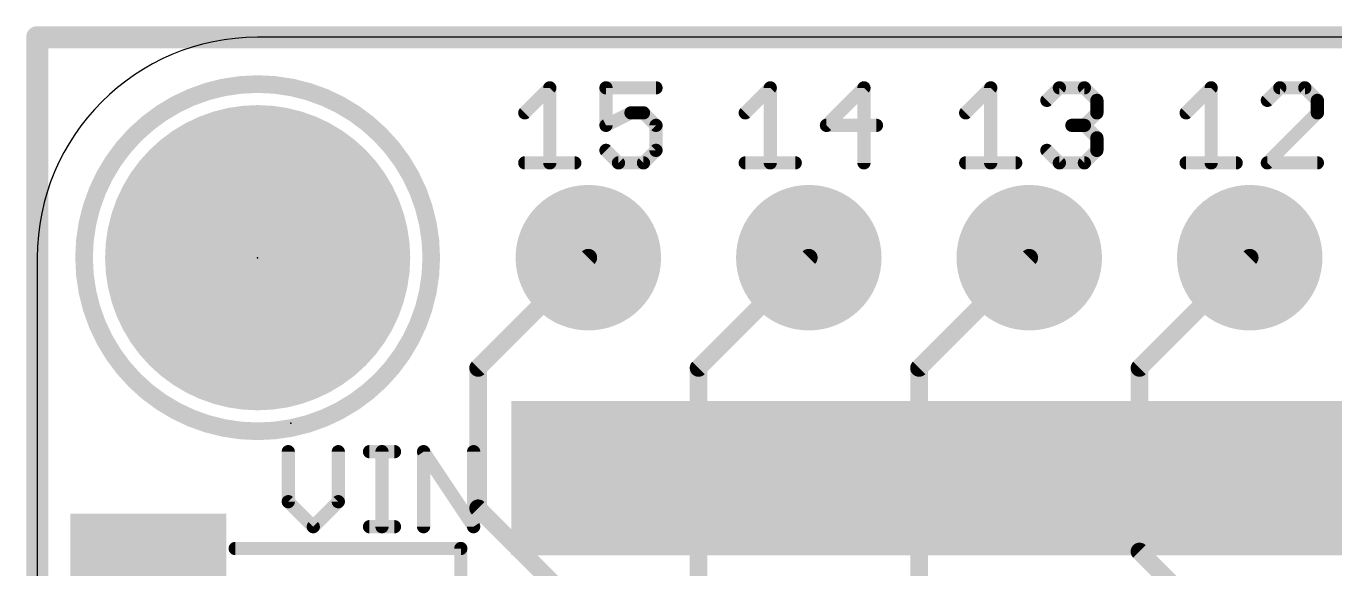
# Model space of a CAD drawing. Extents: x -0.1 to 38.2, y -0.1 to 17.9.
# Drawn here: x -0.13 to 14.95, y 11.66 to 17.91 of the extents above; entities that cross this region are included whole.
import ezdxf

# ---------------------------------------------------------------- set-up
doc = ezdxf.new("R2010")
doc.units = 0
for name, color, linetype in [('1', 12, 'CONTINUOUS'), ('16', 5, 'CONTINUOUS'), ('17', 110, 'CONTINUOUS'), ('20', 53, 'CONTINUOUS'), ('21', 40, 'CONTINUOUS'), ('23', 40, 'CONTINUOUS'), ('24', 6, 'CONTINUOUS')]:
    doc.layers.add(name, color=color, linetype=linetype)

# ---------------------------------------------------------------- blocks, each defined once
blk = doc.blocks.new('RECT')
blk.add_solid([(-0.5, -0.5), (0.5, -0.5), (-0.5, 0.5), (0.5, 0.5)])
blk = doc.blocks.new('ROUNDP')
at = {"const_width": 0.5}
blk.add_lwpolyline([(0, -0.25, 1), (0, 0.25, 1), (0, -0.25)], format="xyb", dxfattribs=at)

msp = doc.modelspace()

# ---------------------------------------------------------------- linework, layer by layer
at = {"layer": '1'}
for points, const_width in [([(0, 17.78), (38.1, 17.78)], 0.254), ([(0, 0), (0, 17.78)], 0.254), ([(6.35, 15.24), (5.08, 13.97)], 0.2032), ([(8.89, 15.24), (7.62, 13.97)], 0.2032), ([(11.43, 15.24), (10.16, 13.97)], 0.2032), ([(13.97, 15.24), (12.7, 13.97)], 0.2032), ([(5.08, 13.97), (5.08, 12.3536)], 0.2032), ([(7.62, 13.97), (7.62, 11.4554)], 0.2032), ([(10.16, 13.97), (10.16, 11.4365)], 0.2032), ([(12.7, 13.97), (12.7, 11.8557)], 0.2032), ([(5.08, 12.3536), (6.8925, 10.541)], 0.2032), ([(12.7, 11.8557), (14.7371, 9.8185)], 0.2032)]:
    msp.add_lwpolyline(points, dxfattribs=dict(at, const_width=const_width))
for points, const_width in [([(0, 17.8435, 1), (0, 17.7165)], 0.127), ([(0.0635, 17.78, 1), (-0.0635, 17.78)], 0.127), ([(6.3859, 15.2041, 1), (6.3141, 15.2759)], 0.1016), ([(8.9259, 15.2041, 1), (8.8541, 15.2759)], 0.1016), ([(11.4659, 15.2041, 1), (11.3941, 15.2759)], 0.1016), ([(14.0059, 15.2041, 1), (13.9341, 15.2759)], 0.1016), ([(5.1308, 13.97, 1), (5.0292, 13.97)], 0.1016), ([(5.0441, 14.0059, 1), (5.1159, 13.9341)], 0.1016), ([(7.6708, 13.97, 1), (7.5692, 13.97)], 0.1016), ([(7.5841, 14.0059, 1), (7.6559, 13.9341)], 0.1016), ([(10.2108, 13.97, 1), (10.1092, 13.97)], 0.1016), ([(10.1241, 14.0059, 1), (10.1959, 13.9341)], 0.1016), ([(12.7508, 13.97, 1), (12.6492, 13.97)], 0.1016), ([(12.6641, 14.0059, 1), (12.7359, 13.9341)], 0.1016), ([(5.1159, 12.3895, 1), (5.0441, 12.3176)], 0.1016), ([(5.0292, 12.3536, 1), (5.1308, 12.3536)], 0.1016), ([(12.7359, 11.8916, 1), (12.6641, 11.8197)], 0.1016), ([(12.6492, 11.8557, 1), (12.7508, 11.8557)], 0.1016)]:
    msp.add_lwpolyline(points, format="xyb", dxfattribs=dict(at, const_width=const_width))
at = {"layer": '16'}
for points, const_width in [([(0, 17.78), (38.1, 17.78)], 0.254), ([(0, 0), (0, 17.78)], 0.254), ([(6.35, 12.7), (8.89, 12.7)], 0.4064), ([(8.89, 12.7), (11.43, 12.7)], 0.4064), ([(11.43, 12.7), (13.97, 12.7)], 0.4064), ([(13.97, 12.7), (16.51, 12.7)], 0.4064)]:
    msp.add_lwpolyline(points, dxfattribs=dict(at, const_width=const_width))
for points, const_width in [([(0, 17.8435, 1), (0, 17.7165)], 0.127), ([(0.0635, 17.78, 1), (-0.0635, 17.78)], 0.127), ([(6.35, 12.8016, 1), (6.35, 12.5984)], 0.2032), ([(8.89, 12.8016, 1), (8.89, 12.5984)], 0.2032), ([(8.89, 12.5984, 1), (8.89, 12.8016)], 0.2032), ([(11.43, 12.8016, 1), (11.43, 12.5984)], 0.2032), ([(11.43, 12.5984, 1), (11.43, 12.8016)], 0.2032), ([(13.97, 12.8016, 1), (13.97, 12.5984)], 0.2032), ([(13.97, 12.5984, 1), (13.97, 12.8016)], 0.2032)]:
    msp.add_lwpolyline(points, format="xyb", dxfattribs=dict(at, const_width=const_width))
at = {"layer": '20'}
for p, q in [((35.56, 17.78), (2.54, 17.78)), ((0, 15.24), (0, 2.54))]:
    msp.add_line(p, q, dxfattribs=at)
msp.add_arc((2.54, 15.24), 2.54, 90, 180, dxfattribs=at)
at = {"layer": '21'}
for points, const_width in [([(2.54, 13.24, 1), (2.54, 17.24, 1), (2.54, 13.24)], 0.2032), ([(5.9439, 17.1965, 1), (5.8677, 17.1965)], 0.0762), ([(5.9327, 17.1696, 1), (5.8789, 17.2235)], 0.0762), ([(6.5532, 17.2346, 1), (6.5532, 17.1584)], 0.0762), ([(6.5913, 17.1965, 1), (6.5151, 17.1965)], 0.0762), ([(7.1294, 17.1584, 1), (7.1294, 17.2346)], 0.0762), ([(8.4839, 17.1965, 1), (8.4077, 17.1965)], 0.0762), ([(8.4727, 17.1696, 1), (8.4189, 17.2235)], 0.0762), ([(9.5635, 17.1965, 1), (9.4873, 17.1965)], 0.0762), ([(9.5523, 17.1696, 1), (9.4984, 17.2235)], 0.0762), ([(11.0239, 17.1965, 1), (10.9477, 17.1965)], 0.0762), ([(11.0127, 17.1696, 1), (10.9589, 17.2235)], 0.0762), ([(11.7773, 17.2346, 1), (11.7773, 17.1584)], 0.0762), ([(11.8042, 17.1696, 1), (11.7503, 17.2235)], 0.0762), ([(12.0923, 17.2235, 1), (12.0384, 17.1696)], 0.0762), ([(12.0654, 17.1584, 1), (12.0654, 17.2346)], 0.0762), ([(13.5639, 17.1965, 1), (13.4877, 17.1965)], 0.0762), ([(13.5527, 17.1696, 1), (13.4989, 17.2235)], 0.0762), ([(14.3173, 17.2346, 1), (14.3173, 17.1584)], 0.0762), ([(14.3442, 17.1696, 1), (14.2903, 17.2235)], 0.0762), ([(14.6323, 17.2235, 1), (14.5784, 17.1696)], 0.0762), ([(14.6054, 17.1584, 1), (14.6054, 17.2346)], 0.0762), ([(11.6063, 17.0794, 1), (11.6601, 17.0255)], 0.0762), ([(12.2475, 17.0525, 1), (12.1713, 17.0525)], 0.0762), ([(12.1825, 17.0255, 1), (12.2364, 17.0794)], 0.0762), ([(14.1463, 17.0794, 1), (14.2001, 17.0255)], 0.0762), ([(14.7875, 17.0525, 1), (14.7113, 17.0525)], 0.0762), ([(14.7225, 17.0255, 1), (14.7764, 17.0794)], 0.0762), ([(5.5907, 16.9354, 1), (5.6446, 16.8815)], 0.0762), ([(6.8413, 16.9465, 1), (6.8413, 16.8703)], 0.0762), ([(6.8584, 16.8743, 1), (6.8243, 16.9425)], 0.0762), ([(7.0123, 16.9354, 1), (6.9584, 16.8815)], 0.0762), ([(6.9854, 16.8703, 1), (6.9854, 16.9465)], 0.0762), ([(8.1307, 16.9354, 1), (8.1846, 16.8815)], 0.0762), ([(10.6707, 16.9354, 1), (10.7246, 16.8815)], 0.0762), ([(12.1713, 16.9084, 1), (12.2475, 16.9084)], 0.0762), ([(12.2364, 16.8815, 1), (12.1825, 16.9354)], 0.0762), ([(13.2107, 16.9354, 1), (13.2646, 16.8815)], 0.0762), ([(14.7113, 16.9084, 1), (14.7875, 16.9084)], 0.0762), ([(14.7764, 16.8815, 1), (14.7225, 16.9354)], 0.0762), ([(6.5362, 16.7984, 1), (6.5702, 16.7303)], 0.0762), ([(6.5151, 16.7644, 1), (6.5913, 16.7644)], 0.0762), ([(7.1675, 16.7644, 1), (7.0913, 16.7644)], 0.0762), ([(7.1025, 16.7374, 1), (7.1564, 16.7913)], 0.0762), ([(9.0932, 16.8025, 1), (9.0932, 16.7263)], 0.0762), ([(9.0663, 16.7913, 1), (9.1201, 16.7374)], 0.0762), ([(9.6694, 16.7263, 1), (9.6694, 16.8025)], 0.0762), ([(11.9213, 16.8025, 1), (11.9213, 16.7263)], 0.0762), ([(12.0923, 16.7913, 1), (12.0384, 16.7374)], 0.0762), ([(12.0384, 16.7913, 1), (12.0923, 16.7374)], 0.0762), ([(12.0654, 16.7263, 1), (12.0654, 16.8025)], 0.0762), ([(12.2475, 16.6203, 1), (12.1713, 16.6203)], 0.0762), ([(12.1825, 16.5934, 1), (12.2364, 16.6473)], 0.0762), ([(6.5801, 16.5032, 1), (6.5263, 16.4493)], 0.0762), ([(7.0913, 16.4763, 1), (7.1675, 16.4763)], 0.0762), ([(7.1564, 16.4493, 1), (7.1025, 16.5032)], 0.0762), ([(11.6601, 16.5032, 1), (11.6063, 16.4493)], 0.0762), ([(12.1713, 16.4763, 1), (12.2475, 16.4763)], 0.0762), ([(12.2364, 16.4493, 1), (12.1825, 16.5032)], 0.0762), ([(5.6177, 16.3703, 1), (5.6177, 16.2941)], 0.0762), ([(5.8677, 16.3322, 1), (5.9439, 16.3322)], 0.0762), ([(6.1939, 16.2941, 1), (6.1939, 16.3703)], 0.0762), ([(6.6973, 16.3703, 1), (6.6973, 16.2941)], 0.0762), ([(6.6703, 16.3053, 1), (6.7242, 16.3591)], 0.0762), ([(6.9584, 16.3591, 1), (7.0123, 16.3053)], 0.0762), ([(6.9854, 16.2941, 1), (6.9854, 16.3703)], 0.0762), ([(8.1577, 16.3703, 1), (8.1577, 16.2941)], 0.0762), ([(8.4077, 16.3322, 1), (8.4839, 16.3322)], 0.0762), ([(8.7339, 16.2941, 1), (8.7339, 16.3703)], 0.0762), ([(9.4873, 16.3322, 1), (9.5635, 16.3322)], 0.0762), ([(10.6977, 16.3703, 1), (10.6977, 16.2941)], 0.0762), ([(10.9477, 16.3322, 1), (11.0239, 16.3322)], 0.0762), ([(11.2739, 16.2941, 1), (11.2739, 16.3703)], 0.0762), ([(11.7773, 16.3703, 1), (11.7773, 16.2941)], 0.0762), ([(11.7503, 16.3053, 1), (11.8042, 16.3591)], 0.0762), ([(12.0384, 16.3591, 1), (12.0923, 16.3053)], 0.0762), ([(12.0654, 16.2941, 1), (12.0654, 16.3703)], 0.0762), ([(13.2377, 16.3703, 1), (13.2377, 16.2941)], 0.0762), ([(13.4877, 16.3322, 1), (13.5639, 16.3322)], 0.0762), ([(13.8139, 16.2941, 1), (13.8139, 16.3703)], 0.0762), ([(14.1732, 16.3703, 1), (14.1732, 16.2941)], 0.0762), ([(14.1463, 16.3591, 1), (14.2001, 16.3053)], 0.0762), ([(14.7494, 16.2941, 1), (14.7494, 16.3703)], 0.0762), ([(2.9309, 13.0055, 1), (2.8547, 13.0055)], 0.0762), ([(3.5072, 13.0055, 1), (3.431, 13.0055)], 0.0762), ([(3.8284, 13.0436, 1), (3.8284, 12.9674)], 0.0762), ([(4.0105, 13.0055, 1), (3.9343, 13.0055)], 0.0762), ([(4.1165, 12.9674, 1), (4.1165, 13.0436)], 0.0762), ([(4.4837, 13.0267, 1), (4.4203, 12.9844)], 0.0762), ([(4.4901, 13.0055, 1), (4.4139, 13.0055)], 0.0762), ([(5.0664, 13.0055, 1), (4.9902, 13.0055)], 0.0762), ([(2.9198, 12.4563, 1), (2.8659, 12.4024)], 0.0762), ([(2.8547, 12.4293, 1), (2.9309, 12.4293)], 0.0762), ([(3.431, 12.4293, 1), (3.5072, 12.4293)], 0.0762), ([(3.496, 12.4024, 1), (3.4421, 12.4563)], 0.0762), ([(3.8284, 12.1793, 1), (3.8284, 12.1031)], 0.0762), ([(4.1165, 12.1031, 1), (4.1165, 12.1793)], 0.0762), ([(3.154, 12.1681, 1), (3.2079, 12.1143)], 0.0762), ([(3.154, 12.1143, 1), (3.2079, 12.1681)], 0.0762), ([(3.9343, 12.1412, 1), (4.0105, 12.1412)], 0.0762), ([(4.4139, 12.1412, 1), (4.4901, 12.1412)], 0.0762), ([(4.9902, 12.1412, 1), (5.0664, 12.1412)], 0.0762), ([(4.9966, 12.1201, 1), (5.06, 12.1623)], 0.0762), ([(2.281, 11.9281, 1), (2.281, 11.8519)], 0.0762), ([(4.9191, 11.89, 1), (4.8429, 11.89)], 0.0762), ([(4.881, 11.8519, 1), (4.881, 11.9281)], 0.0762)]:
    msp.add_lwpolyline(points, format="xyb", dxfattribs=dict(at, const_width=const_width))
at = {"layer": '21', "const_width": 0.1524}
for points in [[(5.6177, 16.9084), (5.9058, 17.1965)], [(5.9058, 17.1965), (5.9058, 16.3322)], [(7.1294, 17.1965), (6.5532, 17.1965)], [(6.5532, 17.1965), (6.5532, 16.7644)], [(8.1577, 16.9084), (8.4458, 17.1965)], [(8.4458, 17.1965), (8.4458, 16.3322)], [(9.5254, 17.1965), (9.0932, 16.7644)], [(9.5254, 16.3322), (9.5254, 17.1965)], [(10.6977, 16.9084), (10.9858, 17.1965)], [(10.9858, 17.1965), (10.9858, 16.3322)], [(11.6332, 17.0525), (11.7773, 17.1965)], [(11.7773, 17.1965), (12.0654, 17.1965)], [(12.0654, 17.1965), (12.2094, 17.0525)], [(13.2377, 16.9084), (13.5258, 17.1965)], [(13.5258, 17.1965), (13.5258, 16.3322)], [(14.3173, 17.1965), (14.1732, 17.0525)], [(14.6054, 17.1965), (14.3173, 17.1965)], [(14.7494, 17.0525), (14.6054, 17.1965)], [(12.2094, 17.0525), (12.2094, 16.9084)], [(14.7494, 16.9084), (14.7494, 17.0525)], [(6.5532, 16.7644), (6.8413, 16.9084)], [(6.8413, 16.9084), (6.9854, 16.9084)], [(6.9854, 16.9084), (7.1294, 16.7644)], [(12.2094, 16.9084), (12.0654, 16.7644)], [(14.1732, 16.3322), (14.7494, 16.9084)], [(7.1294, 16.7644), (7.1294, 16.4763)], [(9.0932, 16.7644), (9.6694, 16.7644)], [(12.0654, 16.7644), (11.9213, 16.7644)], [(12.0654, 16.7644), (12.2094, 16.6203)], [(12.2094, 16.6203), (12.2094, 16.4763)], [(6.6973, 16.3322), (6.5532, 16.4763)], [(7.1294, 16.4763), (6.9854, 16.3322)], [(11.7773, 16.3322), (11.6332, 16.4763)], [(12.2094, 16.4763), (12.0654, 16.3322)], [(5.6177, 16.3322), (6.1939, 16.3322)], [(6.9854, 16.3322), (6.6973, 16.3322)], [(8.1577, 16.3322), (8.7339, 16.3322)], [(10.6977, 16.3322), (11.2739, 16.3322)], [(12.0654, 16.3322), (11.7773, 16.3322)], [(13.2377, 16.3322), (13.8139, 16.3322)], [(14.7494, 16.3322), (14.1732, 16.3322)], [(2.8928, 13.0055), (2.8928, 12.4293)], [(3.4691, 12.4293), (3.4691, 13.0055)], [(3.8284, 13.0055), (4.1165, 13.0055)], [(3.9724, 12.1412), (3.9724, 13.0055)], [(4.452, 12.1412), (4.452, 13.0055)], [(4.452, 13.0055), (5.0283, 12.1412)], [(5.0283, 12.1412), (5.0283, 13.0055)], [(2.8928, 12.4293), (3.181, 12.1412)], [(3.181, 12.1412), (3.4691, 12.4293)], [(3.8284, 12.1412), (4.1165, 12.1412)], [(2.281, 11.89), (4.881, 11.89)], [(4.881, 11.89), (4.881, 10.79)]]:
    msp.add_lwpolyline(points, dxfattribs=at)
at = {"layer": '23'}
msp.add_point((2.54, 15.24), dxfattribs=at)
at = {"layer": '24'}
msp.add_point((2.921, 13.335), dxfattribs=at)

# ---------------------------------------------------------------- block references
at = {"layer": '1', "xscale": 1.8, "yscale": 1.2}
msp.add_blockref('RECT', (1.281, 11.69), dxfattribs=at)
at = {"layer": '17', "xscale": 3.516, "yscale": 3.516}
msp.add_blockref('ROUNDP', (2.54, 15.24), dxfattribs=at)
msp.add_blockref('ROUNDP', (2.54, 15.24), dxfattribs=at)
at = {"layer": '17', "xscale": 1.6764, "yscale": 1.6764}
for p, rotation in [((6.35, 15.24), 270), ((6.35, 15.24), 270), ((8.89, 15.24), 270), ((8.89, 15.24), 270), ((11.43, 15.24), 270), ((11.43, 15.24), 270), ((13.97, 15.24), 270), ((13.97, 15.24), 270), ((6.35, 12.7), 90), ((6.35, 12.7), 90), ((8.89, 12.7), 90), ((8.89, 12.7), 90), ((11.43, 12.7), 90), ((11.43, 12.7), 90), ((13.97, 12.7), 90), ((13.97, 12.7), 90)]:
    msp.add_blockref('ROUNDP', p, dxfattribs=dict(at, rotation=rotation))
at = {"layer": '21', "xscale": 27.178, "yscale": 1.778}
msp.add_blockref('RECT', (19.05, 12.7), dxfattribs=at)

doc.saveas('drawing.dxf')
